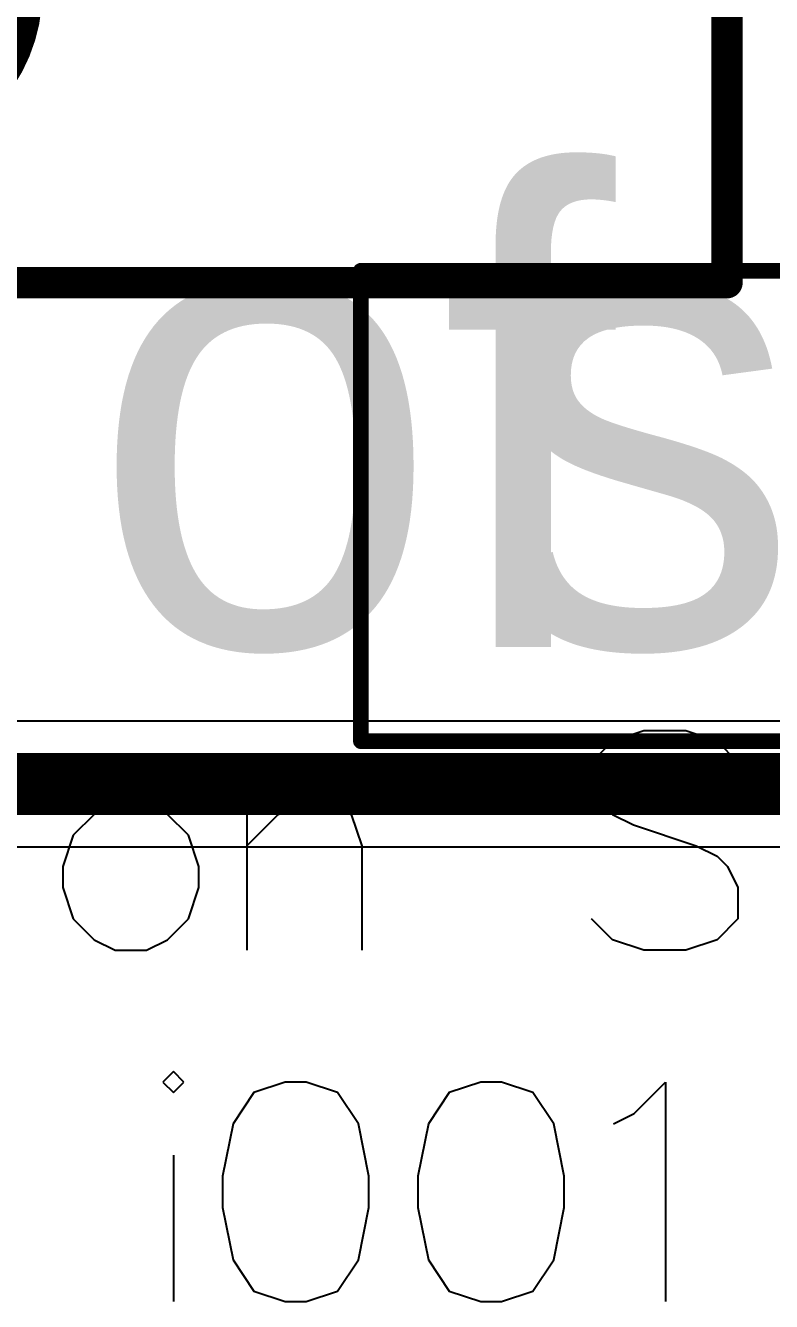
# Model space of a CAD drawing. Header units: millimetres. Extents: x 5 to 399, y 5 to 287.
# Drawn here: x 184.86 to 190.9, y 158.91 to 169.25 of the extents above; entities that cross this region are included whole.
import ezdxf

# ---------------------------------------------------------------- set-up
doc = ezdxf.new("R2010")
doc.units = ezdxf.units.MM
for name, color, linetype in [('BottomLayer', 5, 'Continuous'), ('BottomOverlay', 54, 'Continuous'), ('BottomPaste', 16, 'Continuous'), ('BottomSolder', 6, 'Continuous'), ('Mechanical4', 56, 'Continuous'), ('MidLayer1', 16, 'Continuous'), ('MidLayer2', 76, 'Continuous'), ('TopLayer', 1, 'Continuous'), ('TopOverlay', 2, 'Continuous')]:
    doc.layers.add(name, color=color, linetype=linetype)

# ---------------------------------------------------------------- blocks, each defined once
blk = doc.blocks.new('SMD_CAP_PANASONIC_H13_72')
at = {"layer": 'TopOverlay', "const_width": 0.254}
for points in [[(-6.833, 6.7), (-6.833, -6.7)], [(4.044, 6.7), (-6.833, 6.7)]]:
    blk.add_lwpolyline(points, dxfattribs=at)
at = {"layer": 'TopOverlay', "const_width": 0.127}
blk.add_lwpolyline([(-6.896, 6.7, 1), (-6.769, 6.7, 1)], format="xyb", close=True, dxfattribs=at)
blk.add_lwpolyline([(-6.896, 6.7, 1), (-6.769, 6.7, 1)], format="xyb", close=True, dxfattribs=at)
blk = doc.blocks.new('TP1_5MM_B_127')
at = {"layer": 'BottomLayer', "const_width": 0.75}
blk.add_lwpolyline([(-0.375, 0, 1), (0.375, 0, 1)], format="xyb", close=True, dxfattribs=at)
at = {"layer": 'BottomOverlay'}
for points, const_width in [([(1.27, 0, 1), (-1.27, 0, 1)], 0.254), ([(-1.333, 0, 1), (-1.206, 0, 1)], 0.127), ([(1.206, 0, 1), (1.333, 0, 1)], 0.127)]:
    blk.add_lwpolyline(points, format="xyb", close=True, dxfattribs=dict(at, const_width=const_width))
at = {"layer": 'BottomPaste', "const_width": 0.75}
blk.add_lwpolyline([(-0.375, 0, 1), (0.375, 0, 1)], format="xyb", close=True, dxfattribs=at)
at = {"layer": 'BottomSolder', "const_width": 0.75}
blk.add_lwpolyline([(-0.375, 0, 1), (0.375, 0, 1)], format="xyb", close=True, dxfattribs=at)

msp = doc.modelspace()

# ---------------------------------------------------------------- linework, layer by layer
at = {"layer": 'BottomLayer'}
for p, q in [((203.301, 163.27), (161.12, 163.27)), ((161.12, 162.862), (203.301, 162.862))]:
    msp.add_line(p, q, dxfattribs=at)
at = {"layer": 'Mechanical4', "const_width": 0.127}
for points in [[(187.579, 167.259), (194.691, 167.259)], [(187.579, 163.449), (187.579, 167.259)], [(187.579, 163.449), (194.691, 163.449)]]:
    msp.add_lwpolyline(points, dxfattribs=at)
at = {"layer": 'Mechanical4', "const_width": 0.0635}
for points in [[(187.547, 167.259, 1), (187.611, 167.259, 1)], [(187.547, 167.259, 1), (187.611, 167.259, 1)], [(187.547, 163.449, 1), (187.611, 163.449, 1)], [(187.547, 163.449, 1), (187.611, 163.449, 1)]]:
    msp.add_lwpolyline(points, format="xyb", close=True, dxfattribs=at)
at = {"layer": 'MidLayer1'}
for p, q in [((197.724, 163.611), (169.64, 163.611)), ((169.428, 162.592), (197.513, 162.592))]:
    msp.add_line(p, q, dxfattribs=at)
at = {"layer": 'MidLayer1', "const_width": 0.5}
msp.add_lwpolyline([(169.428, 163.102), (197.724, 163.102)], dxfattribs=at)
at = {"layer": 'MidLayer2'}
for p, q in [((200.161, 163.281), (171.12, 163.281)), ((171.12, 162.873), (200.161, 162.873))]:
    msp.add_line(p, q, dxfattribs=at)
at = {"layer": 'TopLayer'}
for p, q in [((203.746, 163.27), (168.381, 163.27)), ((162.712, 162.862), (203.746, 162.862))]:
    msp.add_line(p, q, dxfattribs=at)
at = {"layer": 'TopOverlay'}
for p, q in [((189.871, 163.533), (189.617, 163.448)), ((190.21, 163.533), (189.871, 163.533)), ((190.464, 163.448), (190.21, 163.533)), ((189.617, 163.448), (189.448, 163.279)), ((190.633, 163.279), (190.464, 163.448)), ((189.448, 163.279), (189.448, 163.11)), ((189.448, 163.11), (189.533, 162.94)), ((185.588, 162.94), (185.419, 162.856)), ((185.842, 162.94), (185.588, 162.94)), ((186.011, 162.856), (185.842, 162.94)), ((186.655, 162.94), (186.655, 161.755)), ((186.909, 162.856), (187.078, 162.94)), ((187.078, 162.94), (187.332, 162.94)), ((187.332, 162.94), (187.501, 162.856)), ((189.533, 162.94), (189.617, 162.856)), ((185.419, 162.856), (185.249, 162.687)), ((186.181, 162.687), (186.011, 162.856)), ((186.655, 162.602), (186.909, 162.856)), ((187.501, 162.856), (187.586, 162.602)), ((189.617, 162.856), (189.787, 162.771)), ((189.787, 162.771), (190.295, 162.602)), ((185.249, 162.687), (185.165, 162.433)), ((186.265, 162.433), (186.181, 162.687)), ((187.586, 162.602), (187.586, 161.755)), ((190.295, 162.602), (190.464, 162.517)), ((190.464, 162.517), (190.548, 162.433)), ((185.165, 162.433), (185.165, 162.263)), ((186.265, 162.263), (186.265, 162.433)), ((190.548, 162.433), (190.633, 162.263)), ((185.165, 162.263), (185.249, 162.009)), ((186.181, 162.009), (186.265, 162.263)), ((190.633, 162.263), (190.633, 162.009)), ((185.249, 162.009), (185.419, 161.84)), ((186.011, 161.84), (186.181, 162.009)), ((189.617, 161.84), (189.448, 162.009)), ((190.633, 162.009), (190.464, 161.84)), ((185.419, 161.84), (185.588, 161.755)), ((185.588, 161.755), (185.842, 161.755)), ((185.842, 161.755), (186.011, 161.84)), ((189.871, 161.755), (189.617, 161.84)), ((190.21, 161.755), (189.871, 161.755)), ((190.464, 161.84), (190.21, 161.755)), ((186.06, 160.773), (185.975, 160.688)), ((186.145, 160.688), (186.06, 160.773)), ((185.975, 160.688), (186.06, 160.604)), ((186.06, 160.604), (186.145, 160.688)), ((186.712, 160.604), (186.543, 160.35)), ((186.966, 160.688), (186.712, 160.604)), ((187.135, 160.688), (186.966, 160.688)), ((187.389, 160.604), (187.135, 160.688)), ((187.558, 160.35), (187.389, 160.604)), ((188.295, 160.604), (188.125, 160.35)), ((188.549, 160.688), (188.295, 160.604)), ((188.718, 160.688), (188.549, 160.688)), ((188.972, 160.604), (188.718, 160.688)), ((189.141, 160.35), (188.972, 160.604)), ((189.793, 160.434), (190.047, 160.688)), ((190.047, 160.688), (190.047, 158.911)), ((189.624, 160.35), (189.793, 160.434)), ((186.543, 160.35), (186.458, 159.926)), ((187.643, 159.926), (187.558, 160.35)), ((188.125, 160.35), (188.041, 159.926)), ((189.226, 159.926), (189.141, 160.35)), ((186.06, 160.096), (186.06, 158.911)), ((186.458, 159.926), (186.458, 159.672)), ((187.643, 159.672), (187.643, 159.926)), ((188.041, 159.926), (188.041, 159.672)), ((189.226, 159.672), (189.226, 159.926)), ((186.458, 159.672), (186.543, 159.249)), ((187.558, 159.249), (187.643, 159.672)), ((188.041, 159.672), (188.125, 159.249)), ((189.141, 159.249), (189.226, 159.672)), ((186.543, 159.249), (186.712, 158.995)), ((187.389, 158.995), (187.558, 159.249)), ((188.125, 159.249), (188.295, 158.995)), ((188.972, 158.995), (189.141, 159.249)), ((186.712, 158.995), (186.966, 158.911)), ((187.135, 158.911), (187.389, 158.995)), ((188.295, 158.995), (188.549, 158.911)), ((188.718, 158.911), (188.972, 158.995)), ((186.966, 158.911), (187.135, 158.911)), ((188.549, 158.911), (188.718, 158.911))]:
    msp.add_line(p, q, dxfattribs=at)

# ---------------------------------------------------------------- block references
at = {"rotation": 180}
msp.add_blockref('SMD_CAP_PANASONIC_H13_72', (183.712, 173.862), dxfattribs=at)
msp.add_blockref('TP1_5MM_B_127', (183.602, 169.528))

# ---------------------------------------------------------------- texts
at = {"layer": 'Mechanical4'}
for s, p in [('Thickness of Ni.', (161.036, 164.211)), ('std.', (188.595, 164.211))]:
    msp.add_text(s, height=3.81, dxfattribs=at).set_placement(p)

doc.saveas('drawing.dxf')
